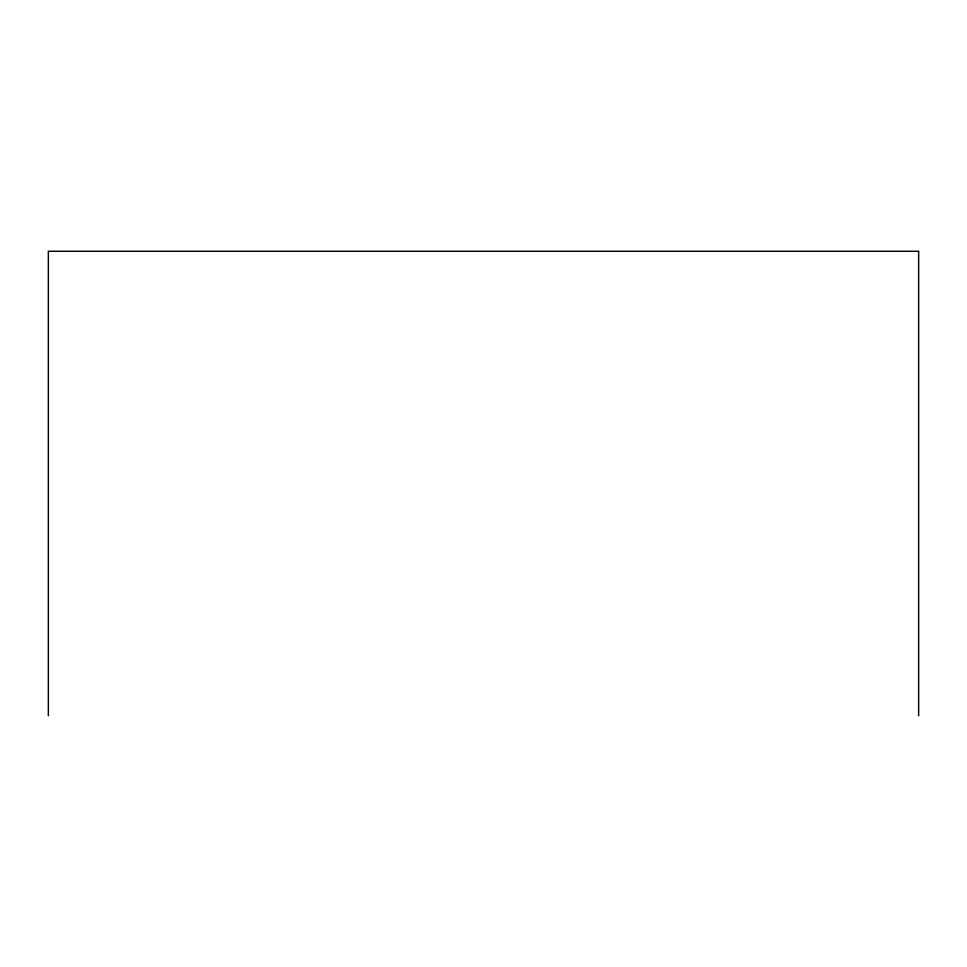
<?xml version="1.0" encoding="UTF-8"?>
<svg xmlns="http://www.w3.org/2000/svg" width="967" height="967" viewBox="0 0 967 967"><rect width="100%" height="100%" fill="white"/><g stroke="black" fill="none" stroke-linecap="round" stroke-linejoin="round"><path stroke-width="1.45" d="M918.65 715.737L918.65 251.263L48.35 251.263L48.35 715.737"/></g></svg>
